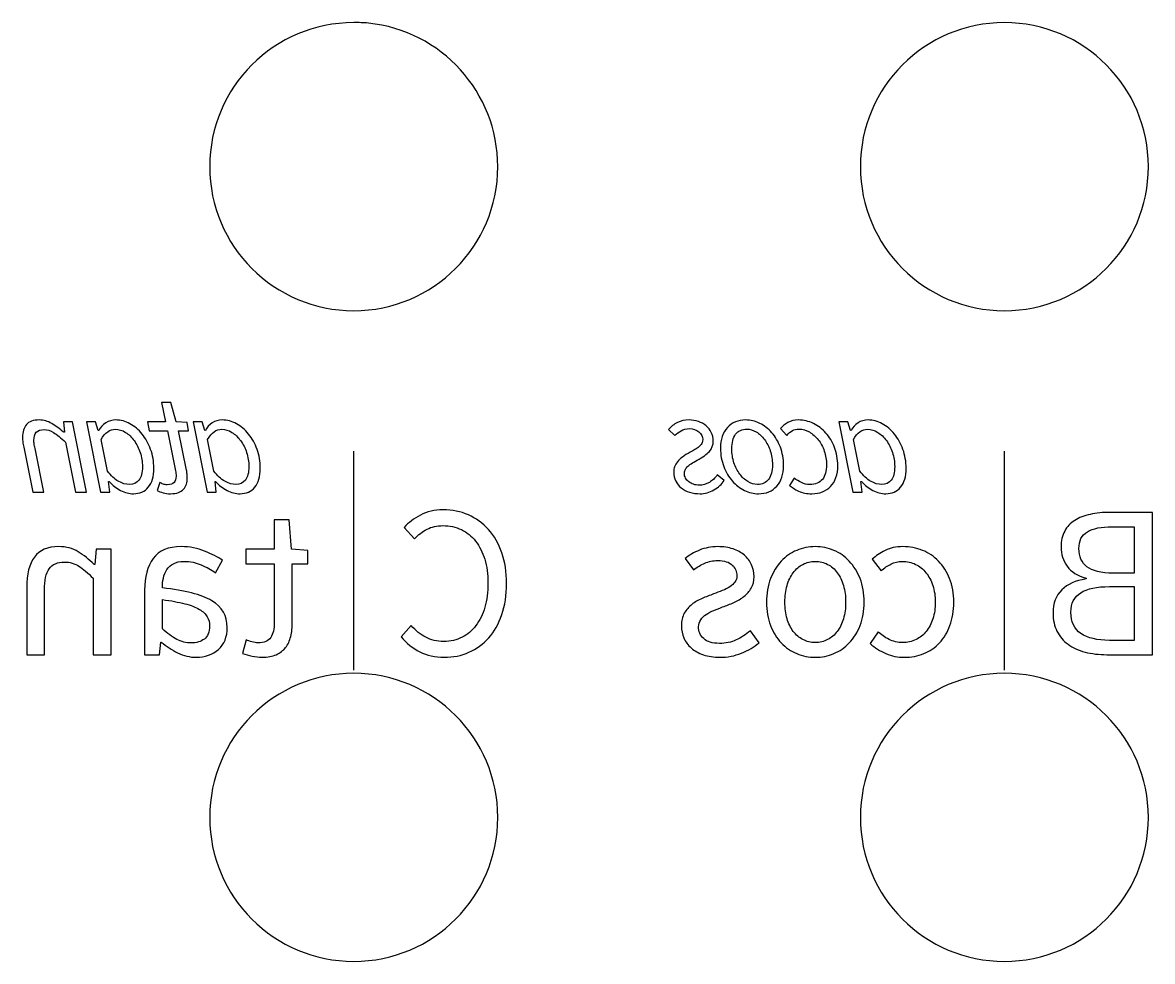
# Model space of a CAD drawing. Extents: x 0 to 186, y 0 to 195.
# Drawn here: x 38.06 to 55.7, y 56.27 to 70.93 of the extents above; entities that cross this region are included whole.
import ezdxf

# ---------------------------------------------------------------- set-up
doc = ezdxf.new("R2010")
doc.units = 0
doc.layers.add('cut', color=7, linetype='CONTINUOUS')
doc.layers.add('engrave', color=7, linetype='CONTINUOUS')

msp = doc.modelspace()

# ---------------------------------------------------------------- linework, layer by layer
at = {"layer": 'cut', "color": 7}
for points in [[(43.232917, 70.93226), (43.232917, 70.932274)], [(53.392917, 70.932274), (53.392917, 70.932274)], [(43.232917, 60.772274), (43.232917, 60.772274)], [(53.392917, 60.772274), (53.392917, 60.772274)]]:
    msp.add_lwpolyline(points, dxfattribs=at)
for points in [[(43.232917, 70.932274), (41.990275, 70.932274), (40.983958, 69.925957), (40.983958, 68.683316)], [(43.462222, 70.923455), (43.386584, 70.931131), (43.310581, 70.93226), (43.232917, 70.93226)], [(45.481875, 68.683316), (45.481875, 69.84829), (44.596798, 70.808232), (43.462222, 70.923455)], [(53.392917, 70.932274), (52.150275, 70.932274), (51.143958, 69.925957), (51.143958, 68.683316)], [(55.641875, 68.683316), (55.641875, 69.925957), (54.635558, 70.932274), (53.392917, 70.932274)], [(40.983958, 68.683316), (40.983958, 67.440675), (41.990275, 66.434358), (43.232917, 66.434358)], [(43.232917, 66.434358), (44.475558, 66.434358), (45.481875, 67.440675), (45.481875, 68.683316)], [(51.143958, 68.683316), (51.143958, 67.440675), (52.150275, 66.434358), (53.392917, 66.434358)], [(53.392917, 66.434358), (54.635558, 66.434358), (55.641875, 67.440675), (55.641875, 68.683316)], [(43.232917, 60.772274), (41.990275, 60.772274), (40.983958, 59.765957), (40.983958, 58.523316)], [(45.481875, 58.523316), (45.481875, 59.765957), (44.475558, 60.772274), (43.232917, 60.772274)], [(53.392917, 60.772274), (52.150275, 60.772274), (51.143958, 59.765957), (51.143958, 58.523316)], [(55.641875, 58.523316), (55.641875, 59.765957), (54.635558, 60.772274), (53.392917, 60.772274)], [(40.983958, 58.523316), (40.983958, 57.280675), (41.990275, 56.274358), (43.232917, 56.274358)], [(43.232917, 56.274358), (44.475558, 56.274358), (45.481875, 57.280675), (45.481875, 58.523316)], [(51.143958, 58.523316), (51.143958, 57.280675), (52.150275, 56.274358), (53.392917, 56.274358)], [(53.392917, 56.274358), (54.635558, 56.274358), (55.641875, 57.280675), (55.641875, 58.523316)]]:
    msp.add_open_spline(points, degree=3, dxfattribs=at)
at = {"layer": 'engrave', "color": 7}
for points in [[(40.494133, 64.560633), (40.65447, 64.560633), (40.629606, 64.689273), (40.45804, 64.700562), (40.376737, 65.00311), (40.230044, 65.00311), (40.290953, 64.700562), (40.01328, 64.700562), (40.040346, 64.560622), (40.322568, 64.560622), (40.451278, 63.932926)], [(38.840695, 64.700573), (38.698483, 64.700573), (38.714259, 64.535761), (38.705228, 64.535761)], [(38.730115, 64.379972), (38.885901, 63.60331), (39.057467, 63.60331), (38.840695, 64.700573)], [(39.253005, 64.562838), (39.243974, 64.562838), (39.201115, 64.700573), (39.061108, 64.700573), (39.280078, 63.60331), (39.422361, 63.60331), (39.404298, 63.765851), (39.41333, 63.765851)], [(40.915469, 64.562838), (40.906438, 64.562838), (40.863582, 64.700573), (40.723572, 64.700573), (40.942542, 63.60331), (41.084825, 63.60331), (41.066762, 63.765851), (41.075793, 63.765851)], [(48.147207, 64.580962), (48.246496, 64.48388)], [(49.371181, 64.585438), (49.371181, 64.585438)], [(49.895111, 64.594463), (49.996673, 64.486082)], [(51.000504, 64.562838), (50.991479, 64.562838), (50.948622, 64.700573), (50.808613, 64.700573), (51.027583, 63.60331), (51.169866, 63.60331), (51.151815, 63.765851), (51.160841, 63.765851)], [(39.386262, 63.930663), (39.286905, 64.420626)], [(40.622827, 63.941954), (40.494133, 64.560633)], [(41.048726, 63.930663), (40.949369, 64.420626)], [(51.133761, 63.930663), (51.034404, 64.420626)], [(38.079886, 64.303216), (38.219826, 63.60331), (38.391459, 63.60331), (38.255998, 64.280615)], [(40.110963, 63.973589), (40.110972, 63.973589)], [(41.773424, 63.973589), (41.773435, 63.973589)], [(49.018679, 63.783893), (48.910296, 63.869753)], [(50.791456, 64.01652), (50.791456, 64.016515)], [(51.858472, 63.973589), (51.858471, 63.973589)], [(39.731665, 63.72072), (39.731665, 63.72072)], [(40.20288, 63.750055), (40.164504, 63.625894)], [(41.394132, 63.72072), (41.394132, 63.72072)], [(50.111808, 63.817808), (50.035051, 63.704947)], [(51.479166, 63.72072), (51.479166, 63.72072)], [(49.554047, 63.576231), (49.554047, 63.576231)], [(42.272768, 62.482346), (42.516682, 62.482346), (42.516682, 62.692255), (42.25923, 62.709216), (42.225434, 63.169859), (41.991751, 63.169859), (41.991751, 62.709216), (41.548058, 62.709216), (41.548058, 62.482357), (41.991751, 62.482357), (41.991751, 61.56789)], [(54.993232, 61.063302), (55.704404, 61.063302), (55.704404, 63.284983)], [(55.704404, 63.284983), (55.043979, 63.284983)], [(44.021705, 63.051303), (44.18087, 62.871779)], [(55.077878, 63.061432), (55.419976, 63.061432), (55.419976, 62.336722), (55.091418, 62.336722)], [(39.16516, 62.255383), (39.16516, 61.06331), (39.44287, 61.06331), (39.442864, 62.709205)], [(39.442864, 62.709205), (39.212593, 62.709205), (39.18883, 62.472113), (39.178698, 62.472113)], [(41.074286, 62.343439), (41.18601, 62.536502)], [(42.27278, 61.571313), (42.272768, 62.482346)], [(48.407037, 62.563581), (48.539122, 62.387466)], [(51.328753, 62.553452), (51.467556, 62.373928)], [(38.125431, 62.106452), (38.125431, 61.06331), (38.403141, 61.06331), (38.403141, 62.069142)], [(45.620161, 62.174148), (45.620161, 62.174148)], [(54.668084, 62.258792), (54.668084, 62.245246)], [(55.03385, 62.126707), (55.419976, 62.126707), (55.419976, 61.286861), (55.03385, 61.286861)], [(39.96686, 62.072551), (39.96686, 61.06331), (40.197131, 61.06331), (40.22081, 61.259785), (40.227639, 61.259785)], [(40.244573, 61.466293), (40.244573, 61.923524)], [(50.914136, 61.882898), (50.914136, 61.882898)], [(51.202077, 61.882898), (51.202077, 61.882898)], [(52.602164, 61.882898), (52.602164, 61.882898)], [(40.982821, 61.510319), (40.982821, 61.510319)], [(41.257138, 61.490056), (41.257121, 61.490056)], [(44.130019, 61.517132), (43.970857, 61.344429)], [(49.565209, 61.249552), (49.426406, 61.435793)], [(51.420221, 61.418947), (51.294854, 61.236013)], [(41.551468, 61.293598), (41.497208, 61.083687)]]:
    msp.add_lwpolyline(points, dxfattribs=at)
at = {"layer": 'engrave', "color": 1}
for points in [[(43.232917, 60.823323), (43.232917, 64.238316)], [(53.392917, 60.82332), (53.392917, 64.238316)]]:
    msp.add_lwpolyline(points, dxfattribs=at)
at = {"layer": 'engrave', "color": 7}
for points in [[(38.12163, 64.655409), (38.08176, 64.607245), (38.061824, 64.540282), (38.061824, 64.454524)], [(38.321446, 64.727653), (38.228106, 64.72765), (38.161502, 64.703579), (38.12163, 64.655409)], [(38.27629, 64.535795), (38.301916, 64.564387), (38.343298, 64.578684), (38.400488, 64.578687)], [(38.51785, 64.672357), (38.456136, 64.709221), (38.390669, 64.72765), (38.321446, 64.727653)], [(38.400488, 64.578687), (38.444125, 64.578684), (38.492667, 64.562883), (38.546111, 64.531282)], [(38.705228, 64.535761), (38.642022, 64.589962), (38.579563, 64.635496), (38.51785, 64.672357)], [(39.360249, 64.68252), (39.31434, 64.652432), (39.278591, 64.61254), (39.253005, 64.562838)], [(39.517173, 64.727653), (39.458471, 64.72765), (39.406164, 64.71261), (39.360249, 64.68252)], [(39.390741, 64.544787), (39.428361, 64.570384), (39.468256, 64.583163), (39.510422, 64.583163)], [(39.510422, 64.583163), (39.564581, 64.583163), (39.617255, 64.566992), (39.66845, 64.534624)], [(39.738419, 64.668981), (39.66768, 64.708095), (39.593932, 64.72765), (39.517173, 64.727653)], [(39.928072, 64.508682), (39.872375, 64.576435), (39.809158, 64.629868), (39.738419, 64.668981)], [(41.022716, 64.68252), (40.976804, 64.652432), (40.941058, 64.61254), (40.915469, 64.562838)], [(41.17964, 64.727653), (41.120935, 64.72765), (41.068628, 64.71261), (41.022716, 64.68252)], [(41.053204, 64.544787), (41.090825, 64.570384), (41.13072, 64.583163), (41.172886, 64.583163)], [(41.172886, 64.583163), (41.227045, 64.583163), (41.279722, 64.566992), (41.330914, 64.534624)], [(41.400882, 64.668981), (41.330146, 64.708095), (41.256396, 64.72765), (41.17964, 64.727653)], [(41.590536, 64.508682), (41.534842, 64.576435), (41.471624, 64.629868), (41.400882, 64.668981)], [(48.288285, 64.687038), (48.234841, 64.659945), (48.187813, 64.624599), (48.147207, 64.580962)], [(48.470014, 64.727655), (48.402307, 64.727653), (48.341731, 64.714109), (48.288285, 64.687038)], [(48.345887, 64.560602), (48.382016, 64.581656), (48.424907, 64.592192), (48.474562, 64.592194)], [(48.615673, 64.703949), (48.569785, 64.719753), (48.521232, 64.727655), (48.470014, 64.727655)], [(48.474562, 64.592194), (48.533266, 64.592192), (48.582566, 64.575261), (48.62246, 64.541411)], [(48.735321, 64.637356), (48.701444, 64.66595), (48.661562, 64.688147), (48.615673, 64.703949)], [(48.816625, 64.53352), (48.7963, 64.574149), (48.769198, 64.608761), (48.735321, 64.637356)], [(49.067496, 64.610276), (48.996, 64.532027), (48.960251, 64.424413), (48.96025, 64.287437)], [(49.353129, 64.727653), (49.234205, 64.72765), (49.138994, 64.688525), (49.067496, 64.610276)], [(49.196205, 64.505307), (49.2361, 64.558726), (49.294425, 64.585438), (49.371181, 64.585438)], [(49.572099, 64.674598), (49.50136, 64.709966), (49.42837, 64.72765), (49.353129, 64.727653)], [(49.371181, 64.585438), (49.420837, 64.585438), (49.469746, 64.570762), (49.517908, 64.541408)], [(49.761752, 64.52787), (49.706056, 64.590318), (49.642839, 64.639227), (49.572099, 64.674598)], [(50.01252, 64.689273), (49.967367, 64.663676), (49.928231, 64.632084), (49.895111, 64.594463)], [(50.179538, 64.727653), (50.113347, 64.72765), (50.057675, 64.714868), (50.01252, 64.689273)], [(50.08249, 64.561737), (50.111085, 64.577541), (50.147201, 64.585444), (50.190838, 64.585444)], [(50.409843, 64.673494), (50.336096, 64.709599), (50.259327, 64.72765), (50.179538, 64.727653)], [(50.190838, 64.585444), (50.245042, 64.585444), (50.297729, 64.570373), (50.348899, 64.54028)], [(50.605145, 64.524495), (50.548692, 64.587721), (50.483591, 64.637389), (50.409843, 64.673494)], [(51.10775, 64.68252), (51.06184, 64.652432), (51.026091, 64.61254), (51.000504, 64.562838)], [(51.264674, 64.727653), (51.205971, 64.72765), (51.153663, 64.71261), (51.10775, 64.68252)], [(51.138239, 64.544787), (51.175861, 64.570384), (51.215755, 64.583163), (51.257922, 64.583163)], [(51.257922, 64.583163), (51.31208, 64.583163), (51.364755, 64.566992), (51.415949, 64.534624)], [(51.485919, 64.668981), (51.41518, 64.708095), (51.341432, 64.72765), (51.264674, 64.727653)], [(51.675571, 64.508682), (51.619876, 64.576435), (51.556658, 64.629868), (51.485919, 64.668981)], [(38.061824, 64.454524), (38.061824, 64.428898), (38.062953, 64.404788), (38.06521, 64.382213)], [(38.23788, 64.409326), (38.23788, 64.465042), (38.250693, 64.5072), (38.27629, 64.535795)], [(38.242395, 64.352895), (38.239375, 64.370958), (38.23788, 64.389756), (38.23788, 64.409326)], [(38.546111, 64.531282), (38.599556, 64.499676), (38.660891, 64.44924), (38.730115, 64.379972)], [(39.286905, 64.420626), (39.318509, 64.477813), (39.35312, 64.5192), (39.390741, 64.544787)], [(39.66845, 64.534624), (39.719642, 64.502261), (39.764809, 64.458991), (39.803945, 64.404813)], [(39.803945, 64.404813), (39.843081, 64.350632), (39.874306, 64.288551), (39.897617, 64.218569)], [(40.061292, 64.269352), (40.028173, 64.36115), (39.983766, 64.440926), (39.928072, 64.508682)], [(40.949369, 64.420626), (40.980972, 64.477813), (41.015584, 64.5192), (41.053204, 64.544787)], [(41.330914, 64.534624), (41.382109, 64.502261), (41.427273, 64.458991), (41.466409, 64.404813)], [(41.466409, 64.404813), (41.505547, 64.350632), (41.53677, 64.288551), (41.560081, 64.218569)], [(41.723759, 64.269352), (41.69064, 64.36115), (41.646232, 64.440926), (41.590536, 64.508682)], [(48.246496, 64.48388), (48.27663, 64.513965), (48.309761, 64.53954), (48.345887, 64.560602)], [(48.62246, 64.541411), (48.662354, 64.507559), (48.682301, 64.467297), (48.682301, 64.420629)], [(48.682301, 64.420629), (48.682301, 64.398023), (48.677029, 64.3777), (48.666488, 64.359649)], [(48.786136, 64.23776), (48.826788, 64.282913), (48.847115, 64.337091), (48.847114, 64.400297)], [(48.847114, 64.400297), (48.847115, 64.448484), (48.836951, 64.492892), (48.816625, 64.53352)], [(49.136364, 64.276137), (49.136364, 64.375493), (49.156311, 64.451882), (49.196205, 64.505307)], [(49.517908, 64.541408), (49.566071, 64.512057), (49.608973, 64.472174), (49.646616, 64.42176)], [(49.646616, 64.42176), (49.68426, 64.371347), (49.71437, 64.312275), (49.736947, 64.244547)], [(49.894973, 64.30325), (49.861855, 64.390549), (49.817448, 64.465423), (49.761752, 64.52787)], [(49.996673, 64.486082), (50.025291, 64.520716), (50.053896, 64.545932), (50.08249, 64.561737)], [(50.348899, 64.54028), (50.400071, 64.510166), (50.445603, 64.469905), (50.485497, 64.419494)], [(50.485497, 64.419494), (50.525392, 64.369081), (50.557006, 64.310009), (50.580341, 64.242278)], [(50.740641, 64.29984), (50.706765, 64.386381), (50.661599, 64.461266), (50.605145, 64.524495)], [(51.034404, 64.420626), (51.066008, 64.477813), (51.10062, 64.5192), (51.138239, 64.544787)], [(51.415949, 64.534624), (51.467143, 64.502261), (51.512308, 64.458991), (51.551444, 64.404813)], [(51.551444, 64.404813), (51.590581, 64.350632), (51.621805, 64.288551), (51.645116, 64.218569)], [(51.808793, 64.269352), (51.775674, 64.36115), (51.731267, 64.440926), (51.675571, 64.508682)], [(38.06521, 64.382213), (38.067468, 64.359635), (38.072351, 64.333303), (38.079886, 64.303216)], [(38.255998, 64.280615), (38.249931, 64.310748), (38.245387, 64.334842), (38.242395, 64.352895)], [(40.110972, 63.973589), (40.110972, 64.078962), (40.094405, 64.177551), (40.061292, 64.269352)], [(41.773435, 63.973589), (41.773435, 64.078962), (41.756869, 64.177551), (41.723759, 64.269352)], [(48.488135, 64.226463), (48.438435, 64.199369), (48.397404, 64.173396), (48.365042, 64.148569)], [(48.561481, 64.267114), (48.53817, 64.253567), (48.513721, 64.240021), (48.488135, 64.226463)], [(48.623562, 64.310006), (48.605489, 64.294964), (48.584794, 64.280663), (48.561481, 64.267114)], [(48.596449, 64.100024), (48.682255, 64.146692), (48.745484, 64.192604), (48.786136, 64.23776)], [(48.666488, 64.359649), (48.655947, 64.341587), (48.641638, 64.325048), (48.623562, 64.310006)], [(48.96025, 64.287437), (48.960251, 64.183579), (48.977189, 64.088002), (49.011065, 64.000702)], [(49.170229, 64.059407), (49.147654, 64.127137), (49.136364, 64.199381), (49.136364, 64.276137)], [(49.736947, 64.244547), (49.759525, 64.176814), (49.770812, 64.104548), (49.770812, 64.027747)], [(49.944652, 64.016515), (49.944652, 64.120372), (49.928094, 64.21595), (49.894973, 64.30325)], [(50.580341, 64.242278), (50.603675, 64.174548), (50.615343, 64.103038), (50.615343, 64.027753)], [(50.791456, 64.016515), (50.791456, 64.118857), (50.774517, 64.2133), (50.740641, 64.29984)], [(51.858471, 63.973589), (51.858471, 64.078962), (51.841913, 64.177551), (51.808793, 64.269352)], [(39.897617, 64.218569), (39.920929, 64.148589), (39.932585, 64.075953), (39.932585, 64.000668)], [(41.560081, 64.218569), (41.583393, 64.148589), (41.595048, 64.075953), (41.595048, 64.000668)], [(48.286012, 64.074051), (48.265686, 64.049188), (48.251389, 64.023982), (48.24312, 63.998396)], [(48.365042, 64.148569), (48.332682, 64.123734), (48.306338, 64.098901), (48.286012, 64.074051)], [(48.438423, 63.995018), (48.453468, 64.010822), (48.47416, 64.026999), (48.500503, 64.04356)], [(48.500503, 64.04356), (48.526849, 64.060126), (48.558829, 64.078939), (48.596449, 64.100024)], [(49.260559, 63.883294), (49.222917, 63.932971), (49.192806, 63.991676), (49.170229, 64.059407)], [(51.645116, 64.218569), (51.668428, 64.148589), (51.680084, 64.075953), (51.680084, 64.000668)], [(39.55669, 63.771501), (39.497229, 63.805353), (39.440417, 63.858408), (39.386262, 63.930663)], [(39.932585, 64.000668), (39.932585, 63.905858), (39.914522, 63.835497), (39.878426, 63.789585)], [(40.025179, 63.677828), (40.082368, 63.745559), (40.110963, 63.844145), (40.110963, 63.973589)], [(40.451278, 63.932926), (40.455794, 63.905833), (40.458023, 63.878722), (40.458023, 63.851621)], [(40.630757, 63.882115), (40.628499, 63.900911), (40.625875, 63.92087), (40.622827, 63.941954)], [(40.634144, 63.820068), (40.634144, 63.842618), (40.633015, 63.863302), (40.630757, 63.882115)], [(41.219154, 63.771501), (41.159692, 63.805353), (41.102884, 63.858408), (41.048726, 63.930663)], [(41.595048, 64.000668), (41.595048, 63.905858), (41.576986, 63.835497), (41.540893, 63.789585)], [(41.687643, 63.677828), (41.744832, 63.745559), (41.773424, 63.844145), (41.773424, 63.973589)], [(48.24312, 63.998396), (48.234854, 63.972798), (48.230719, 63.944974), (48.230717, 63.914886)], [(48.230717, 63.914886), (48.230717, 63.863717), (48.240879, 63.817057), (48.261206, 63.774913)], [(48.395531, 63.892286), (48.395532, 63.911844), (48.398921, 63.929918), (48.405694, 63.946476)], [(48.413582, 63.821177), (48.401548, 63.842993), (48.395531, 63.8667), (48.395531, 63.892286)], [(48.405694, 63.946476), (48.41247, 63.963042), (48.423381, 63.979216), (48.438423, 63.995018)], [(48.910296, 63.869753), (48.875708, 63.82157), (48.834321, 63.782801), (48.786135, 63.753447)], [(49.011065, 64.000702), (49.044943, 63.913402), (49.08935, 63.838517), (49.144287, 63.776047)], [(49.388131, 63.764747), (49.340727, 63.794101), (49.298203, 63.833615), (49.260559, 63.883294)], [(49.770812, 64.027747), (49.770812, 63.928436), (49.750865, 63.852436), (49.710971, 63.799751)], [(49.838543, 63.693641), (49.909282, 63.771913), (49.944652, 63.879538), (49.944652, 64.016515)], [(50.615343, 64.027753), (50.615343, 63.928442), (50.593891, 63.852442), (50.550989, 63.799757)], [(50.679697, 63.690235), (50.754203, 63.766234), (50.791456, 63.874997), (50.791456, 64.01652)], [(51.30419, 63.771501), (51.244728, 63.805353), (51.187918, 63.858408), (51.133761, 63.930663)], [(51.680084, 64.000668), (51.680084, 63.905858), (51.662033, 63.835497), (51.625927, 63.789585)], [(51.77269, 63.677828), (51.829878, 63.745559), (51.858473, 63.844145), (51.858472, 63.973589)], [(39.41333, 63.765851), (39.466018, 63.708661), (39.525471, 63.66276), (39.591683, 63.628149)], [(39.731665, 63.72072), (39.674478, 63.72072), (39.616151, 63.737654), (39.55669, 63.771501)], [(39.878426, 63.789585), (39.842324, 63.743673), (39.793404, 63.72072), (39.731665, 63.72072)], [(40.257106, 63.727449), (40.237548, 63.734984), (40.219463, 63.742519), (40.20288, 63.750055)], [(40.318015, 63.71616), (40.29699, 63.71616), (40.276676, 63.719941), (40.257106, 63.727449)], [(40.427535, 63.750026), (40.407215, 63.727449), (40.370704, 63.71616), (40.318015, 63.71616)], [(40.458023, 63.851621), (40.458026, 63.806468), (40.447863, 63.772601), (40.427535, 63.750026)], [(40.575433, 63.647331), (40.596515, 63.669147), (40.611572, 63.694733), (40.620597, 63.724087)], [(40.620597, 63.724087), (40.629628, 63.753438), (40.634144, 63.785431), (40.634144, 63.820068)], [(41.075793, 63.765851), (41.128482, 63.708661), (41.187932, 63.66276), (41.254147, 63.628149)], [(41.394132, 63.72072), (41.336942, 63.72072), (41.278618, 63.737654), (41.219154, 63.771501)], [(41.540893, 63.789585), (41.504788, 63.743673), (41.455868, 63.72072), (41.394132, 63.72072)], [(48.261206, 63.774913), (48.281531, 63.732768), (48.310127, 63.697019), (48.346989, 63.667668)], [(48.464397, 63.76361), (48.442556, 63.780176), (48.425618, 63.799359), (48.413582, 63.821177)], [(48.538915, 63.724096), (48.511079, 63.733889), (48.48624, 63.74704), (48.464397, 63.76361)], [(48.628074, 63.70942), (48.596472, 63.70942), (48.566752, 63.714303), (48.538915, 63.724096)], [(48.786135, 63.753447), (48.73795, 63.724096), (48.685263, 63.70942), (48.628074, 63.70942)], [(48.857242, 63.636065), (48.891096, 63.654889), (48.921952, 63.677072), (48.949812, 63.702658)], [(48.949812, 63.702658), (48.97767, 63.728256), (49.000627, 63.755324), (49.018679, 63.783893)], [(49.144287, 63.776047), (49.199226, 63.713577), (49.262443, 63.664657), (49.33394, 63.629286)], [(49.535994, 63.72072), (49.484824, 63.72072), (49.435536, 63.735396), (49.388131, 63.764747)], [(49.710971, 63.799751), (49.671077, 63.747063), (49.612752, 63.72072), (49.535994, 63.72072)], [(49.554047, 63.576231), (49.672972, 63.576231), (49.767804, 63.615367), (49.838543, 63.693641)], [(50.035051, 63.704947), (50.074188, 63.674814), (50.122362, 63.645827), (50.179573, 63.617991)], [(50.223601, 63.750077), (50.183708, 63.769635), (50.146443, 63.792221), (50.111808, 63.817808)], [(50.355652, 63.720726), (50.307513, 63.720726), (50.263496, 63.730519), (50.223601, 63.750077)], [(50.550989, 63.799757), (50.508086, 63.747069), (50.442974, 63.720726), (50.355652, 63.720726)], [(50.387278, 63.576237), (50.507719, 63.576237), (50.605192, 63.614238), (50.679697, 63.690235)], [(51.160841, 63.765851), (51.213528, 63.708661), (51.272979, 63.66276), (51.339193, 63.628149)], [(51.479166, 63.72072), (51.421978, 63.72072), (51.363653, 63.737654), (51.30419, 63.771501)], [(51.625927, 63.789585), (51.589823, 63.743673), (51.540903, 63.72072), (51.479166, 63.72072)], [(39.591683, 63.628149), (39.657898, 63.593537), (39.72564, 63.576231), (39.794911, 63.576231)], [(39.794911, 63.576231), (39.891233, 63.576231), (39.967992, 63.610098), (40.025179, 63.677828)], [(40.164504, 63.625894), (40.190101, 63.613871), (40.220197, 63.602582), (40.254832, 63.592027)], [(40.254832, 63.592027), (40.289469, 63.581472), (40.328604, 63.576223), (40.372242, 63.576223)], [(40.372242, 63.576223), (40.42038, 63.576223), (40.461012, 63.582629), (40.494128, 63.595414)], [(40.494128, 63.595414), (40.527249, 63.608198), (40.554348, 63.62551), (40.575433, 63.647331)], [(41.254147, 63.628149), (41.320362, 63.593537), (41.388103, 63.576231), (41.457372, 63.576231)], [(41.457372, 63.576231), (41.553697, 63.576231), (41.630453, 63.610098), (41.687643, 63.677828)], [(48.346989, 63.667668), (48.383852, 63.638314), (48.427501, 63.615739), (48.477937, 63.599938)], [(48.477937, 63.599938), (48.528373, 63.584133), (48.582944, 63.576231), (48.641648, 63.576231)], [(48.641648, 63.576231), (48.677753, 63.576231), (48.714248, 63.581509), (48.751133, 63.592035)], [(48.751133, 63.592035), (48.788019, 63.602591), (48.823388, 63.617266), (48.857242, 63.636065)], [(49.33394, 63.629286), (49.405438, 63.593918), (49.478806, 63.576231), (49.554047, 63.576231)], [(50.179573, 63.617991), (50.236785, 63.590164), (50.30602, 63.576237), (50.387278, 63.576237)], [(51.339193, 63.628149), (51.405409, 63.593537), (51.473151, 63.576231), (51.542419, 63.576231)], [(51.542419, 63.576231), (51.638745, 63.576231), (51.715501, 63.610098), (51.77269, 63.677828)], [(44.273989, 63.242608), (44.171258, 63.187278), (44.087164, 63.12351), (44.021705, 63.051303)], [(44.627871, 63.325601), (44.494684, 63.325598), (44.376724, 63.297943), (44.273989, 63.242608)], [(45.022471, 63.24602), (44.901688, 63.299072), (44.770153, 63.325598), (44.627871, 63.325601)], [(45.337439, 63.017403), (45.248246, 63.116756), (45.143256, 63.192962), (45.022471, 63.24602)], [(54.734127, 63.254495), (54.640422, 63.234175), (54.559703, 63.202558), (54.491971, 63.159668)], [(55.043979, 63.284983), (54.931118, 63.284981), (54.827835, 63.274823), (54.734127, 63.254495)], [(44.18087, 62.871779), (44.239575, 62.935028), (44.305048, 62.985275), (44.377291, 63.02252)], [(44.377291, 63.02252), (44.449537, 63.059759), (44.53196, 63.07838), (44.624563, 63.078383)], [(44.624563, 63.078383), (44.730673, 63.07838), (44.827187, 63.057498), (44.914106, 63.015749)], [(44.914106, 63.015749), (45.001028, 62.973994), (45.074959, 62.914169), (45.135902, 62.836278)], [(45.545697, 62.655049), (45.496051, 62.797261), (45.426633, 62.918044), (45.337439, 63.017403)], [(54.334513, 62.992031), (54.297273, 62.92316), (54.278652, 62.840184), (54.278651, 62.743105)], [(54.491971, 63.159668), (54.424242, 63.116776), (54.371756, 63.060896), (54.334513, 62.992031)], [(54.688445, 62.981848), (54.776503, 63.034903), (54.906314, 63.061429), (55.077878, 63.061432)], [(45.135902, 62.836278), (45.196845, 62.758382), (45.24425, 62.664106), (45.278116, 62.553452)], [(54.55636, 62.719435), (54.556361, 62.841322), (54.600389, 62.928794), (54.688445, 62.981848)], [(38.626692, 62.749822), (38.452854, 62.749819), (38.325851, 62.695647), (38.24568, 62.587299)], [(38.929773, 62.670241), (38.842854, 62.723293), (38.741827, 62.749819), (38.626692, 62.749822)], [(39.178698, 62.472113), (39.099671, 62.551143), (39.016694, 62.617183), (38.929773, 62.670241)], [(40.539227, 62.749822), (40.338242, 62.749819), (40.192602, 62.688309), (40.102305, 62.565286)], [(40.904942, 62.680421), (40.794322, 62.726686), (40.672416, 62.749819), (40.539227, 62.749822)], [(41.18601, 62.536502), (41.109254, 62.586179), (41.015564, 62.634151), (40.904942, 62.680421)], [(45.620161, 62.174148), (45.620161, 62.352532), (45.595326, 62.512832), (45.545697, 62.655049)], [(48.632191, 62.695667), (48.545272, 62.659559), (48.470221, 62.61553), (48.407037, 62.563581)], [(48.918427, 62.749822), (48.814523, 62.749819), (48.719111, 62.73176), (48.632191, 62.695667)], [(49.155467, 62.714268), (49.085497, 62.737975), (49.006484, 62.749819), (48.918427, 62.749822)], [(49.333233, 62.616083), (49.284692, 62.657838), (49.225437, 62.690564), (49.155467, 62.714268)], [(50.150462, 62.692255), (50.05903, 62.653875), (49.978312, 62.597445), (49.908306, 62.522964)], [(50.440056, 62.749822), (50.338427, 62.749819), (50.241896, 62.730631), (50.150462, 62.692255)], [(50.729599, 62.692255), (50.638133, 62.730631), (50.541619, 62.749819), (50.440056, 62.749822)], [(50.971755, 62.522964), (50.901786, 62.597445), (50.821067, 62.653875), (50.729599, 62.692255)], [(51.53024, 62.690601), (51.452347, 62.651118), (51.385185, 62.605404), (51.328753, 62.553452)], [(51.809654, 62.749822), (51.701272, 62.749819), (51.608134, 62.730067), (51.53024, 62.690601)], [(52.112736, 62.692255), (52.016791, 62.730631), (51.915764, 62.749819), (51.809654, 62.749822)], [(52.365021, 62.522964), (52.292777, 62.597445), (52.208683, 62.653875), (52.112736, 62.692255)], [(54.278651, 62.743105), (54.278652, 62.632446), (54.310261, 62.532539), (54.373477, 62.443383)], [(54.681675, 62.434907), (54.598133, 62.50036), (54.556361, 62.595204), (54.55636, 62.719435)], [(38.24568, 62.587299), (38.165515, 62.478951), (38.125431, 62.318669), (38.125431, 62.106452)], [(38.477656, 62.406124), (38.527335, 62.474989), (38.606366, 62.509423), (38.714748, 62.509423)], [(38.714748, 62.509423), (38.800532, 62.509423), (38.87617, 62.487974), (38.94166, 62.445087)], [(40.102305, 62.565286), (40.01201, 62.442259), (39.96686, 62.278014), (39.96686, 62.072551)], [(40.313971, 62.390878), (40.339907, 62.429255), (40.374347, 62.460296), (40.417273, 62.484)], [(40.417273, 62.484), (40.460199, 62.507707), (40.515526, 62.519552), (40.583256, 62.519552)], [(40.583256, 62.519552), (40.680341, 62.519552), (40.770085, 62.501489), (40.852491, 62.465396)], [(40.852491, 62.465396), (40.934897, 62.429288), (41.008831, 62.388637), (41.074286, 62.343439)], [(45.278116, 62.553452), (45.31198, 62.442793), (45.328913, 62.318598), (45.328913, 62.180865)], [(48.539122, 62.387466), (48.595553, 62.430392), (48.65424, 62.465393), (48.715183, 62.492475)], [(48.715183, 62.492475), (48.776128, 62.51954), (48.842739, 62.53309), (48.915016, 62.533093)], [(48.915016, 62.533093), (49.018852, 62.53309), (49.09504, 62.509386), (49.143581, 62.461984)], [(49.143581, 62.461984), (49.192123, 62.414579), (49.216394, 62.359286), (49.216393, 62.296102)], [(49.44501, 62.467101), (49.419034, 62.524665), (49.381775, 62.574328), (49.333233, 62.616083)], [(49.483974, 62.282459), (49.483974, 62.347986), (49.470986, 62.409533), (49.44501, 62.467101)], [(49.908306, 62.522964), (49.838303, 62.44848), (49.782424, 62.357615), (49.740668, 62.250371)], [(50.096305, 62.34349), (50.13806, 62.399954), (50.18829, 62.443414), (50.246993, 62.473871)], [(50.246993, 62.473871), (50.305699, 62.504323), (50.370053, 62.519552), (50.440056, 62.519552)], [(50.440056, 62.519552), (50.510062, 62.519552), (50.574416, 62.504312), (50.633119, 62.473871)], [(50.633119, 62.473871), (50.691825, 62.443414), (50.742054, 62.399954), (50.783808, 62.34349)], [(51.139394, 62.250371), (51.097605, 62.357615), (51.041725, 62.44848), (50.971755, 62.522964)], [(51.467556, 62.373928), (51.517236, 62.416854), (51.568602, 62.451855), (51.621655, 62.478934)], [(51.621655, 62.478934), (51.674711, 62.505999), (51.734001, 62.519552), (51.799526, 62.519552)], [(51.799526, 62.519552), (51.874009, 62.519552), (51.942859, 62.504312), (52.006076, 62.473871)], [(52.006076, 62.473871), (52.069294, 62.443414), (52.123486, 62.399954), (52.16865, 62.34349)], [(52.537775, 62.250371), (52.494849, 62.357615), (52.437265, 62.44848), (52.365021, 62.522964)], [(38.403141, 62.069142), (38.403141, 62.224926), (38.427976, 62.337253), (38.477656, 62.406124)], [(38.94166, 62.445087), (39.007153, 62.402195), (39.081651, 62.33896), (39.16516, 62.255383)], [(40.259813, 62.258792), (40.269973, 62.308469), (40.288035, 62.352499), (40.313971, 62.390878)], [(49.216393, 62.296102), (49.216394, 62.257655), (49.206247, 62.224892), (49.185956, 62.197815)], [(49.439945, 62.10304), (49.469298, 62.152716), (49.483974, 62.212525), (49.483974, 62.282459)], [(49.999773, 62.141952), (50.022374, 62.219846), (50.054551, 62.287023), (50.096305, 62.34349)], [(50.783808, 62.34349), (50.825563, 62.287023), (50.857723, 62.219846), (50.880288, 62.141952)], [(52.16865, 62.34349), (52.213816, 62.287023), (52.249369, 62.219846), (52.27531, 62.141952)], [(54.373477, 62.443383), (54.436696, 62.35422), (54.534898, 62.292693), (54.668084, 62.258792)], [(55.091418, 62.336722), (54.901801, 62.33672), (54.76522, 62.369449), (54.681675, 62.434907)], [(40.244573, 62.106452), (40.244573, 62.158332), (40.249653, 62.209113), (40.259813, 62.258792)], [(41.015017, 61.90486), (40.853614, 62.000807), (40.5968, 62.068002), (40.244573, 62.106452)], [(45.328913, 62.180865), (45.328913, 62.040925), (45.312544, 61.915074), (45.279821, 61.803317)], [(45.545697, 61.688131), (45.59534, 61.83148), (45.620161, 61.993486), (45.620161, 62.174148)], [(49.10472, 62.123348), (49.070855, 62.10077), (49.031909, 62.081026), (48.98788, 62.064076)], [(49.185956, 62.197815), (49.165664, 62.170722), (49.138586, 62.145915), (49.10472, 62.123348)], [(49.326516, 61.972661), (49.372783, 62.009901), (49.410593, 62.05336), (49.439945, 62.10304)], [(49.740668, 62.250371), (49.698915, 62.143124), (49.678037, 62.020633), (49.678036, 61.882898)], [(49.965874, 61.882898), (49.965875, 61.977707), (49.977174, 62.064059), (49.999773, 62.141952)], [(50.880288, 62.141952), (50.902854, 62.064059), (50.914137, 61.977707), (50.914136, 61.882898)], [(51.202077, 61.882898), (51.202077, 62.020633), (51.181184, 62.143124), (51.139394, 62.250371)], [(52.27531, 62.141952), (52.301252, 62.064059), (52.314223, 61.977707), (52.314223, 61.882898)], [(52.602164, 61.882898), (52.602164, 62.020633), (52.580701, 62.143124), (52.537775, 62.250371)], [(54.668084, 62.245246), (54.505546, 62.220438), (54.379111, 62.164008), (54.288779, 62.075955)], [(54.585092, 62.030175), (54.687826, 62.094531), (54.837412, 62.126707), (55.03385, 62.126707)], [(48.67286, 61.940415), (48.613054, 61.915579), (48.559449, 61.884535), (48.512043, 61.847293)], [(48.850627, 62.011574), (48.791924, 61.988968), (48.732668, 61.965253), (48.67286, 61.940415)], [(48.98788, 62.064076), (48.943852, 62.047114), (48.898101, 62.029625), (48.850627, 62.011574)], [(49.169057, 61.877835), (49.227762, 61.903799), (49.280248, 61.935419), (49.326516, 61.972661)], [(54.288779, 62.075955), (54.198451, 61.987896), (54.153285, 61.867076), (54.153284, 61.713494)], [(54.430993, 61.727145), (54.430994, 61.86481), (54.482361, 61.96582), (54.585092, 62.030175)], [(40.244573, 61.923524), (40.382309, 61.905461), (40.498578, 61.884027), (40.593388, 61.859188)], [(40.593388, 61.859188), (40.688198, 61.834353), (40.764387, 61.804996), (40.821951, 61.771132)], [(40.821951, 61.771132), (40.879522, 61.737265), (40.920724, 61.698319), (40.945562, 61.654289)], [(41.257121, 61.490056), (41.257121, 61.670647), (41.17642, 61.808913), (41.015017, 61.90486)], [(45.279821, 61.803317), (45.247092, 61.691557), (45.200807, 61.596163), (45.140965, 61.517132)], [(48.512043, 61.847293), (48.46464, 61.810051), (48.425693, 61.764336), (48.395203, 61.710144)], [(48.737249, 61.69154), (48.772252, 61.715275), (48.812318, 61.73617), (48.857448, 61.754224)], [(48.857448, 61.754224), (48.90258, 61.772286), (48.947745, 61.790329), (48.992944, 61.808383)], [(48.992944, 61.808383), (49.051649, 61.828703), (49.110353, 61.851856), (49.169057, 61.877835)], [(49.678036, 61.882898), (49.678037, 61.747437), (49.698915, 61.626084), (49.740668, 61.51884)], [(49.999773, 61.625497), (49.977176, 61.70229), (49.965875, 61.788088), (49.965874, 61.882898)], [(50.914136, 61.882898), (50.914137, 61.788088), (50.902853, 61.70229), (50.880288, 61.625497)], [(51.139394, 61.51884), (51.181183, 61.626084), (51.202077, 61.747437), (51.202077, 61.882898)], [(52.314223, 61.882898), (52.314223, 61.788088), (52.301805, 61.70229), (52.276964, 61.625497)], [(52.542891, 61.51884), (52.582406, 61.626084), (52.602164, 61.747437), (52.602164, 61.882898)], [(40.945562, 61.654289), (40.970398, 61.610263), (40.982821, 61.562271), (40.982821, 61.510319)], [(45.340798, 61.325774), (45.427753, 61.423993), (45.496051, 61.544779), (45.545697, 61.688131)], [(48.395203, 61.710144), (48.364715, 61.655952), (48.34947, 61.590479), (48.349469, 61.513723)], [(48.616946, 61.496773), (48.616947, 61.539699), (48.628247, 61.576958), (48.650846, 61.608549)], [(48.650846, 61.608549), (48.673447, 61.640139), (48.702248, 61.667802), (48.737249, 61.69154)], [(50.096305, 61.427371), (50.054551, 61.482664), (50.022374, 61.548707), (49.999773, 61.625497)], [(50.880288, 61.625497), (50.857724, 61.548707), (50.825563, 61.482664), (50.783808, 61.427371)], [(52.276964, 61.625497), (52.252126, 61.548707), (52.217709, 61.482664), (52.173715, 61.427371)], [(54.153284, 61.713494), (54.153285, 61.60518), (54.173612, 61.510373), (54.214262, 61.429067)], [(54.588503, 61.393522), (54.483498, 61.46463), (54.430994, 61.575837), (54.430993, 61.727145)], [(40.469778, 61.302065), (40.398672, 61.339341), (40.323603, 61.394083), (40.244573, 61.466293)], [(40.982821, 61.510319), (40.982821, 61.415509), (40.955163, 61.347779), (40.899882, 61.307128)], [(41.119987, 61.144599), (41.211421, 61.225867), (41.257138, 61.34102), (41.257138, 61.490056)], [(41.991751, 61.56789), (41.991751, 61.466329), (41.973125, 61.387883), (41.935837, 61.332556)], [(42.249101, 61.347813), (42.264878, 61.415577), (42.27278, 61.490075), (42.27278, 61.571313)], [(44.358687, 61.334249), (44.278522, 61.377141), (44.202299, 61.438101), (44.130019, 61.517132)], [(45.140965, 61.517132), (45.081125, 61.438101), (45.008882, 61.377141), (44.924235, 61.334249)], [(48.349469, 61.513723), (48.34947, 61.445992), (48.36244, 61.382775), (48.388381, 61.324069)], [(48.698233, 61.313941), (48.644043, 61.36362), (48.616947, 61.424563), (48.616946, 61.496773)], [(49.426406, 61.435793), (49.354128, 61.377158), (49.280179, 61.32977), (49.204559, 61.293632)], [(49.740668, 61.51884), (49.782424, 61.411592), (49.838303, 61.321278), (49.908306, 61.247898)], [(50.246993, 61.298698), (50.18829, 61.329186), (50.13806, 61.372075), (50.096305, 61.427371)], [(50.783808, 61.427371), (50.742054, 61.372075), (50.691825, 61.329186), (50.633119, 61.298698)], [(50.971755, 61.247898), (51.041725, 61.321278), (51.097605, 61.411592), (51.139394, 61.51884)], [(51.591218, 61.302056), (51.526899, 61.334783), (51.4699, 61.373746), (51.420221, 61.418947)], [(52.173715, 61.427371), (52.129721, 61.372075), (52.076116, 61.329186), (52.012897, 61.298698)], [(52.380317, 61.247898), (52.449185, 61.321278), (52.503376, 61.411592), (52.542891, 61.51884)], [(54.214262, 61.429067), (54.254916, 61.347762), (54.312501, 61.280015), (54.387016, 61.225825)], [(40.227639, 61.259785), (40.30667, 61.194259), (40.391901, 61.138362), (40.483333, 61.092094)], [(40.694983, 61.246151), (40.615955, 61.246151), (40.540886, 61.264777), (40.469778, 61.302065)], [(40.899882, 61.307128), (40.844589, 61.266476), (40.776288, 61.246151), (40.694983, 61.246151)], [(41.642885, 61.263109), (41.609021, 61.272141), (41.57855, 61.282301), (41.551468, 61.293598)], [(41.737712, 61.249563), (41.708361, 61.249563), (41.676752, 61.254078), (41.642885, 61.263109)], [(41.935837, 61.332556), (41.898564, 61.277226), (41.832522, 61.249563), (41.737712, 61.249563)], [(42.16952, 61.175056), (42.206796, 61.222461), (42.233322, 61.280046), (42.249101, 61.347813)], [(43.970857, 61.344429), (44.056709, 61.242801), (44.154945, 61.16377), (44.265568, 61.10734)], [(44.638101, 61.269914), (44.531994, 61.269914), (44.438858, 61.291363), (44.358687, 61.334249)], [(44.924235, 61.334249), (44.839591, 61.291357), (44.744211, 61.269914), (44.638101, 61.269914)], [(45.0326, 61.100569), (45.151113, 61.152487), (45.253845, 61.227555), (45.340798, 61.325774)], [(48.388381, 61.324069), (48.414323, 61.265364), (48.452703, 61.21343), (48.503517, 61.168266)], [(48.942094, 61.239423), (48.833713, 61.239423), (48.752426, 61.264258), (48.698233, 61.313941)], [(49.204559, 61.293632), (49.12894, 61.257493), (49.041452, 61.239423), (48.942094, 61.239423)], [(49.287551, 61.087031), (49.393695, 61.12992), (49.486247, 61.184096), (49.565209, 61.249552)], [(49.908306, 61.247898), (49.978312, 61.174517), (50.05903, 61.11864), (50.150462, 61.080261)], [(50.440056, 61.252964), (50.370053, 61.252964), (50.305699, 61.268204), (50.246993, 61.298698)], [(50.633119, 61.298698), (50.574416, 61.268206), (50.510062, 61.252964), (50.440056, 61.252964)], [(50.729599, 61.080261), (50.821067, 61.11864), (50.901786, 61.174517), (50.971755, 61.247898)], [(51.294854, 61.236013), (51.369407, 61.170555), (51.452399, 61.11864), (51.543831, 61.080261)], [(51.806244, 61.252964), (51.727214, 61.252964), (51.655539, 61.269332), (51.591218, 61.302056)], [(52.012897, 61.298698), (51.949681, 61.268206), (51.880796, 61.252964), (51.806244, 61.252964)], [(52.134751, 61.080261), (52.229595, 61.11864), (52.31145, 61.174517), (52.380317, 61.247898)], [(54.387016, 61.225825), (54.461535, 61.171633), (54.55016, 61.130998), (54.652892, 61.103919)], [(55.03385, 61.286861), (54.84196, 61.286861), (54.69351, 61.322416), (54.588503, 61.393522)], [(40.483333, 61.092094), (40.574767, 61.045827), (40.671298, 61.022693), (40.772929, 61.022693)], [(40.772929, 61.022693), (40.912869, 61.022693), (41.028555, 61.063327), (41.119987, 61.144599)], [(41.497208, 61.083687), (41.542408, 61.067826), (41.591538, 61.053715), (41.64459, 61.041314)], [(41.802101, 61.022715), (41.890089, 61.022715), (41.964003, 61.036262), (42.023843, 61.063333)], [(42.023843, 61.063333), (42.083685, 61.090426), (42.132244, 61.127654), (42.16952, 61.175056)], [(44.265568, 61.10734), (44.37619, 61.050909), (44.502609, 61.022693), (44.644821, 61.022693)], [(44.644821, 61.022693), (44.784828, 61.022693), (44.914089, 61.048657), (45.0326, 61.100569)], [(48.503517, 61.168266), (48.554333, 61.123099), (48.61755, 61.087548), (48.693169, 61.061606)], [(48.693169, 61.061606), (48.76879, 61.035669), (48.855141, 61.022693), (48.952223, 61.022693)], [(48.952223, 61.022693), (49.069633, 61.022693), (49.181408, 61.044142), (49.287551, 61.087031)], [(50.150462, 61.080261), (50.241896, 61.041881), (50.338427, 61.022693), (50.440056, 61.022693)], [(50.440056, 61.022693), (50.541619, 61.022693), (50.638133, 61.041884), (50.729599, 61.080261)], [(51.543831, 61.080261), (51.635265, 61.041881), (51.730659, 61.022693), (51.830015, 61.022693)], [(51.830015, 61.022693), (51.938329, 61.022693), (52.039908, 61.041884), (52.134751, 61.080261)], [(54.652892, 61.103919), (54.755626, 61.076854), (54.869072, 61.063302), (54.993232, 61.063302)], [(41.64459, 61.041314), (41.697645, 61.028924), (41.750149, 61.022715), (41.802101, 61.022715)]]:
    msp.add_open_spline(points, degree=3, dxfattribs=at)

doc.saveas('drawing.dxf')
